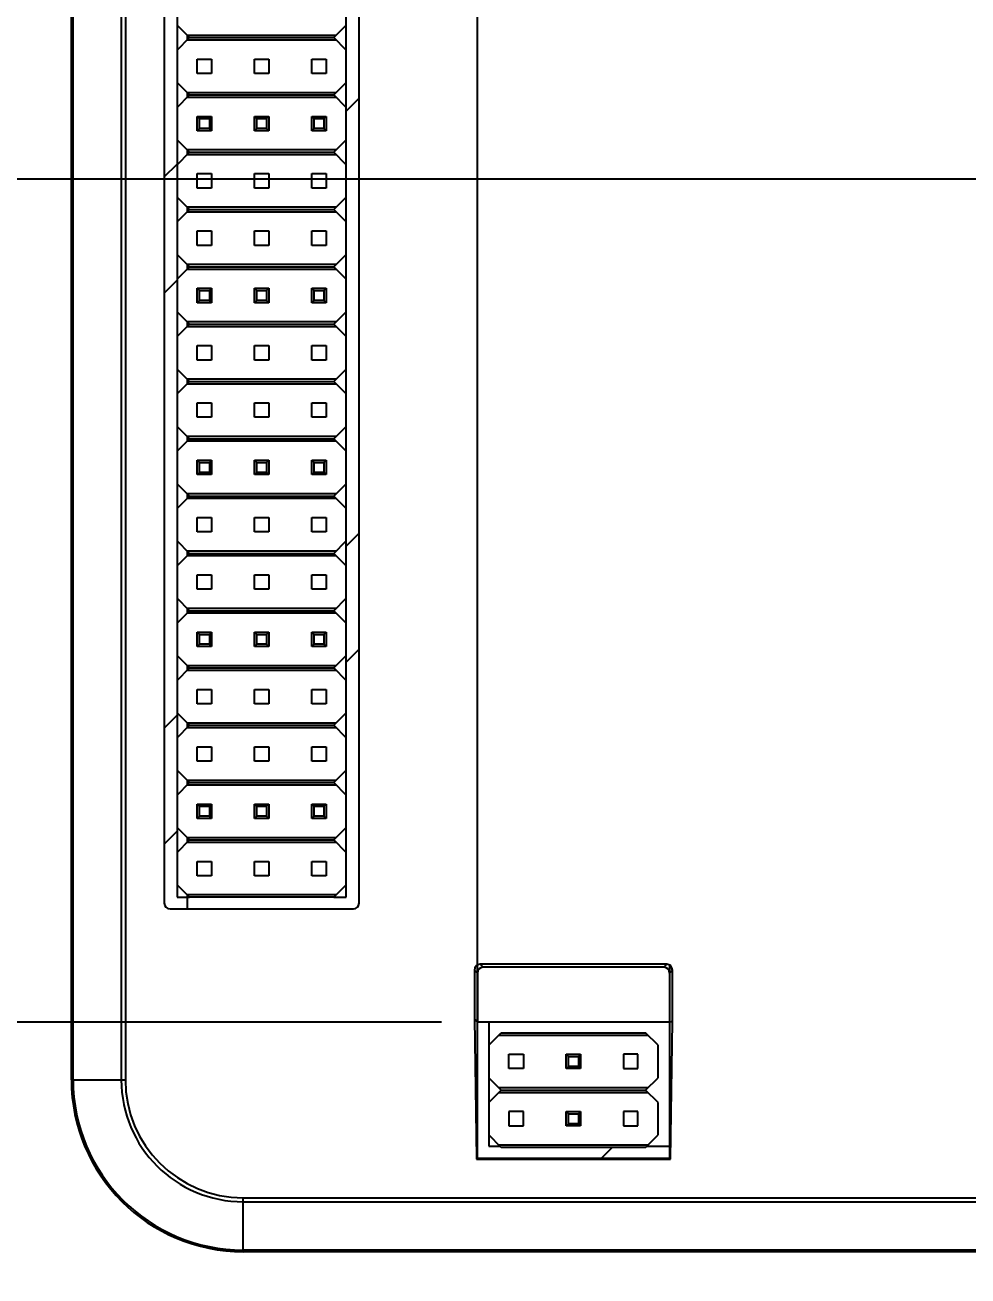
# Model space of a CAD drawing. Header units: inches. Extents: x 0 to 34, y 0 to 22.
# Drawn here: x 6.901 to 8.546, y 11.041 to 13.224 of the extents above; entities that cross this region are included whole.
import ezdxf

# ---------------------------------------------------------------- set-up
doc = ezdxf.new("R2010")
doc.units = ezdxf.units.IN
doc.header["$LTSCALE"] = 1.87
doc.header["$MEASUREMENT"] = 0
doc.layers.get('0').update_dxf_attribs({"linetype": 'CONTINUOUS'})
for name, color, linetype in [('COSMETIC', 7, 'CONTINUOUS'), ('DATUMCURVES', 7, 'CONTINUOUS'), ('DIMENSIONS', 7, 'CONTINUOUS')]:
    doc.layers.add(name, color=color, linetype=linetype)
doc.styles.get("Standard").update_dxf_attribs({"font": 'txt', "width": 0.8})
doc.dimstyles.new('DIMSTYLE_2', dxfattribs={"dimtxt": 0.125, "dimasz": 0.18, "dimexe": 0.18, "dimexo": 0.0625, "dimgap": 0.09, "dimtad": 0, "dimtih": 1, "dimtoh": 1, "dimdec": 3, "dimzin": 4, "dimdsep": 46, "dimtxsty": 'STANDARD', "dimblk": '_FILLED', "dimblk1": '_FILLED', "dimblk2": '_FILLED', "dimcen": 0.09, "dimadec": 0, "dimazin": 0, "dimtp": 0.001, "dimtm": 0.001, "dimtfac": 1, "dimtdec": 3, "dimtofl": 0, "dimtmove": 0, "dimatfit": 3, "dimldrblk": '_FILLED', "dimfxl": 1, "dimtolj": 1, "dimtzin": 4, "dimarcsym": 0})

# ---------------------------------------------------------------- blocks, each defined once
blk = doc.blocks.new('*D14')
at = {"layer": 'DIMENSIONS', "color": 2, "linetype": 'CONTINUOUS'}
blk.add_line((7.6277, 11.4844), (6.2876, 11.4844), dxfattribs=at)
blk = doc.blocks.new('_FILLED')
at = {"color": 0, "linetype": 'BYBLOCK'}
blk.add_solid([(0, 0), (-1, 0.174), (-1, -0.174)], dxfattribs=at)
blk = doc.blocks.new('*D16')
at = {"layer": 'DIMENSIONS', "color": 2, "linetype": 'CONTINUOUS'}
blk.add_line((8.7861, 12.9552), (6.2876, 12.9552), dxfattribs=at)
blk = doc.blocks.new('*D26')
at = {"layer": 'DIMENSIONS', "color": 2, "linetype": 'CONTINUOUS'}
blk.add_line((7.6902, 11.5469), (7.6902, 17.4082), dxfattribs=at)
blk = doc.blocks.new('*D27')
at = {"layer": 'DIMENSIONS', "color": 2, "linetype": 'CONTINUOUS'}
blk.add_line((8.5887, 11.5127), (8.5887, 10.3797), dxfattribs=at)
blk = doc.blocks.new('*D28')
at = {"layer": 'DIMENSIONS', "color": 2, "linetype": 'CONTINUOUS'}
blk.add_line((9.8882, 11.5127), (9.8882, 10.3797), dxfattribs=at)
blk = doc.blocks.new('*D29')
at = {"layer": 'DIMENSIONS', "color": 2, "linetype": 'CONTINUOUS'}
blk.add_line((8.8386, 12.8827), (8.8386, 10.3797), dxfattribs=at)

msp = doc.modelspace()

# ---------------------------------------------------------------- linework, layer by layer
at = {"color": 7, "linetype": 'CONTINUOUS'}
for p, q in [((6.9816, 11.3837), (6.9816, 16.4207)), ((6.9845, 11.3837), (6.9845, 16.4207)), ((7.0686, 16.4207), (7.0686, 11.3837)), ((7.0757, 16.4207), (7.0757, 11.3837)), ((7.1437, 14.712), (7.1437, 11.692)), ((7.4837, 11.692), (7.4837, 14.712)), ((7.166, 13.2806), (7.166, 13.2239)), ((7.4613, 13.2239), (7.4613, 13.2806)), ((7.1877, 13.2023), (7.166, 13.2239)), ((7.4396, 13.2023), (7.4613, 13.2239)), ((7.166, 13.1806), (7.1877, 13.2023)), ((7.4436, 13.2062), (7.1837, 13.2062)), ((7.1837, 13.1984), (7.4436, 13.1984)), ((7.1877, 13.2023), (7.4396, 13.2023)), ((7.4613, 13.1806), (7.4396, 13.2023)), ((7.166, 13.1806), (7.166, 13.1239)), ((7.2011, 13.1397), (7.2011, 13.1649)), ((7.2011, 13.1649), (7.2263, 13.1649)), ((7.2263, 13.1649), (7.2263, 13.1397)), ((7.3011, 13.1397), (7.3011, 13.1649)), ((7.3011, 13.1649), (7.3263, 13.1649)), ((7.3263, 13.1649), (7.3263, 13.1397)), ((7.4011, 13.1397), (7.4011, 13.1649)), ((7.4011, 13.1649), (7.4263, 13.1649)), ((7.4263, 13.1649), (7.4263, 13.1397)), ((7.4613, 13.1239), (7.4613, 13.1806)), ((7.1877, 13.1023), (7.166, 13.1239)), ((7.2263, 13.1397), (7.2011, 13.1397)), ((7.3263, 13.1397), (7.3011, 13.1397)), ((7.4263, 13.1397), (7.4011, 13.1397)), ((7.4396, 13.1023), (7.4613, 13.1239)), ((7.166, 13.0806), (7.1877, 13.1023)), ((7.4436, 13.1062), (7.1837, 13.1062)), ((7.1837, 13.0984), (7.4436, 13.0984)), ((7.1877, 13.1023), (7.4396, 13.1023)), ((7.4613, 13.0806), (7.4396, 13.1023)), ((7.166, 13.0806), (7.166, 13.0239)), ((7.4613, 13.0239), (7.4613, 13.0806)), ((7.2011, 13.0397), (7.2011, 13.0649)), ((7.205, 13.061), (7.2011, 13.0649)), ((7.2011, 13.0649), (7.2263, 13.0649)), ((7.205, 13.0436), (7.205, 13.061)), ((7.205, 13.061), (7.2223, 13.061)), ((7.2223, 13.061), (7.2263, 13.0649)), ((7.2223, 13.061), (7.2223, 13.0436)), ((7.2263, 13.0649), (7.2263, 13.0397)), ((7.3011, 13.0397), (7.3011, 13.0649)), ((7.305, 13.061), (7.3011, 13.0649)), ((7.3011, 13.0649), (7.3263, 13.0649)), ((7.305, 13.0436), (7.305, 13.061)), ((7.305, 13.061), (7.3223, 13.061)), ((7.3223, 13.061), (7.3263, 13.0649)), ((7.3223, 13.061), (7.3223, 13.0436)), ((7.3263, 13.0649), (7.3263, 13.0397)), ((7.4011, 13.0397), (7.4011, 13.0649)), ((7.405, 13.061), (7.4011, 13.0649)), ((7.4011, 13.0649), (7.4263, 13.0649)), ((7.405, 13.0436), (7.405, 13.061)), ((7.405, 13.061), (7.4223, 13.061)), ((7.4223, 13.061), (7.4263, 13.0649)), ((7.4223, 13.061), (7.4223, 13.0436)), ((7.4263, 13.0649), (7.4263, 13.0397)), ((7.205, 13.0436), (7.2011, 13.0397)), ((7.2263, 13.0397), (7.2011, 13.0397)), ((7.2223, 13.0436), (7.205, 13.0436)), ((7.2223, 13.0436), (7.2263, 13.0397)), ((7.305, 13.0436), (7.3011, 13.0397)), ((7.3263, 13.0397), (7.3011, 13.0397)), ((7.3223, 13.0436), (7.305, 13.0436)), ((7.3223, 13.0436), (7.3263, 13.0397)), ((7.405, 13.0436), (7.4011, 13.0397)), ((7.4263, 13.0397), (7.4011, 13.0397)), ((7.4223, 13.0436), (7.405, 13.0436)), ((7.4223, 13.0436), (7.4263, 13.0397)), ((7.1877, 13.0023), (7.166, 13.0239)), ((7.4396, 13.0023), (7.4613, 13.0239)), ((7.166, 12.9806), (7.1877, 13.0023)), ((7.4436, 13.0062), (7.1837, 13.0062)), ((7.1837, 12.9984), (7.4436, 12.9984)), ((7.1877, 13.0023), (7.4396, 13.0023)), ((7.4613, 12.9806), (7.4396, 13.0023)), ((7.166, 12.9806), (7.166, 12.9239)), ((7.4613, 12.9239), (7.4613, 12.9806)), ((7.2011, 12.9397), (7.2011, 12.9649)), ((7.2011, 12.9649), (7.2263, 12.9649)), ((7.2263, 12.9649), (7.2263, 12.9397)), ((7.3011, 12.9397), (7.3011, 12.9649)), ((7.3011, 12.9649), (7.3263, 12.9649)), ((7.3263, 12.9649), (7.3263, 12.9397)), ((7.4011, 12.9397), (7.4011, 12.9649)), ((7.4011, 12.9649), (7.4263, 12.9649)), ((7.4263, 12.9649), (7.4263, 12.9397)), ((7.1877, 12.9023), (7.166, 12.9239)), ((7.2263, 12.9397), (7.2011, 12.9397)), ((7.3263, 12.9397), (7.3011, 12.9397)), ((7.4263, 12.9397), (7.4011, 12.9397)), ((7.4396, 12.9023), (7.4613, 12.9239)), ((7.166, 12.8806), (7.1877, 12.9023)), ((7.4436, 12.9062), (7.1837, 12.9062)), ((7.1877, 12.9023), (7.4396, 12.9023)), ((7.4613, 12.8806), (7.4396, 12.9023)), ((7.166, 12.8806), (7.166, 12.8239)), ((7.1837, 12.8984), (7.4436, 12.8984)), ((7.4613, 12.8239), (7.4613, 12.8806)), ((7.2011, 12.8397), (7.2011, 12.8649)), ((7.2011, 12.8649), (7.2263, 12.8649)), ((7.2263, 12.8649), (7.2263, 12.8397)), ((7.3011, 12.8397), (7.3011, 12.8649)), ((7.3011, 12.8649), (7.3263, 12.8649)), ((7.3263, 12.8649), (7.3263, 12.8397)), ((7.4011, 12.8397), (7.4011, 12.8649)), ((7.4011, 12.8649), (7.4263, 12.8649)), ((7.4263, 12.8649), (7.4263, 12.8397)), ((7.2263, 12.8397), (7.2011, 12.8397)), ((7.3263, 12.8397), (7.3011, 12.8397)), ((7.4263, 12.8397), (7.4011, 12.8397)), ((7.1877, 12.8023), (7.166, 12.8239)), ((7.4396, 12.8023), (7.4613, 12.8239)), ((7.166, 12.7806), (7.1877, 12.8023)), ((7.4436, 12.8062), (7.1837, 12.8062)), ((7.1837, 12.7984), (7.4436, 12.7984)), ((7.1877, 12.8023), (7.4396, 12.8023)), ((7.4613, 12.7806), (7.4396, 12.8023)), ((7.166, 12.7806), (7.166, 12.7239)), ((7.4613, 12.7239), (7.4613, 12.7806)), ((7.2011, 12.7397), (7.2011, 12.7649)), ((7.205, 12.761), (7.2011, 12.7649)), ((7.2011, 12.7649), (7.2263, 12.7649)), ((7.205, 12.7436), (7.205, 12.761)), ((7.205, 12.761), (7.2223, 12.761)), ((7.2223, 12.761), (7.2263, 12.7649)), ((7.2223, 12.761), (7.2223, 12.7436)), ((7.2263, 12.7649), (7.2263, 12.7397)), ((7.3011, 12.7397), (7.3011, 12.7649)), ((7.305, 12.761), (7.3011, 12.7649)), ((7.3011, 12.7649), (7.3263, 12.7649)), ((7.305, 12.7436), (7.305, 12.761)), ((7.305, 12.761), (7.3223, 12.761)), ((7.3223, 12.761), (7.3263, 12.7649)), ((7.3223, 12.761), (7.3223, 12.7436)), ((7.3263, 12.7649), (7.3263, 12.7397)), ((7.4011, 12.7397), (7.4011, 12.7649)), ((7.405, 12.761), (7.4011, 12.7649)), ((7.4011, 12.7649), (7.4263, 12.7649)), ((7.405, 12.7436), (7.405, 12.761)), ((7.405, 12.761), (7.4223, 12.761)), ((7.4223, 12.761), (7.4263, 12.7649)), ((7.4223, 12.761), (7.4223, 12.7436)), ((7.4263, 12.7649), (7.4263, 12.7397)), ((7.205, 12.7436), (7.2011, 12.7397)), ((7.2263, 12.7397), (7.2011, 12.7397)), ((7.2223, 12.7436), (7.205, 12.7436)), ((7.2223, 12.7436), (7.2263, 12.7397)), ((7.305, 12.7436), (7.3011, 12.7397)), ((7.3263, 12.7397), (7.3011, 12.7397)), ((7.3223, 12.7436), (7.305, 12.7436)), ((7.3223, 12.7436), (7.3263, 12.7397)), ((7.405, 12.7436), (7.4011, 12.7397)), ((7.4263, 12.7397), (7.4011, 12.7397)), ((7.4223, 12.7436), (7.405, 12.7436)), ((7.4223, 12.7436), (7.4263, 12.7397)), ((7.1877, 12.7023), (7.166, 12.7239)), ((7.4436, 12.7062), (7.1837, 12.7062)), ((7.4396, 12.7023), (7.4613, 12.7239)), ((7.166, 12.6806), (7.1877, 12.7023)), ((7.1837, 12.6984), (7.4436, 12.6984)), ((7.1877, 12.7023), (7.4396, 12.7023)), ((7.4613, 12.6806), (7.4396, 12.7023)), ((7.166, 12.6806), (7.166, 12.6239)), ((7.2011, 12.6397), (7.2011, 12.6649)), ((7.2011, 12.6649), (7.2263, 12.6649)), ((7.2263, 12.6649), (7.2263, 12.6397)), ((7.3011, 12.6397), (7.3011, 12.6649)), ((7.3011, 12.6649), (7.3263, 12.6649)), ((7.3263, 12.6649), (7.3263, 12.6397)), ((7.4011, 12.6397), (7.4011, 12.6649)), ((7.4011, 12.6649), (7.4263, 12.6649)), ((7.4263, 12.6649), (7.4263, 12.6397)), ((7.4613, 12.6239), (7.4613, 12.6806)), ((7.2263, 12.6397), (7.2011, 12.6397)), ((7.3263, 12.6397), (7.3011, 12.6397)), ((7.4263, 12.6397), (7.4011, 12.6397)), ((7.1877, 12.6023), (7.166, 12.6239)), ((7.4396, 12.6023), (7.4613, 12.6239)), ((7.166, 12.5806), (7.1877, 12.6023)), ((7.4436, 12.6062), (7.1837, 12.6062)), ((7.1837, 12.5984), (7.4436, 12.5984)), ((7.1877, 12.6023), (7.4396, 12.6023)), ((7.4613, 12.5806), (7.4396, 12.6023)), ((7.166, 12.5806), (7.166, 12.5239)), ((7.4613, 12.5239), (7.4613, 12.5806)), ((7.2011, 12.5397), (7.2011, 12.5649)), ((7.2011, 12.5649), (7.2263, 12.5649)), ((7.2263, 12.5649), (7.2263, 12.5397)), ((7.3011, 12.5397), (7.3011, 12.5649)), ((7.3011, 12.5649), (7.3263, 12.5649)), ((7.3263, 12.5649), (7.3263, 12.5397)), ((7.4011, 12.5397), (7.4011, 12.5649)), ((7.4011, 12.5649), (7.4263, 12.5649)), ((7.4263, 12.5649), (7.4263, 12.5397)), ((7.2263, 12.5397), (7.2011, 12.5397)), ((7.3263, 12.5397), (7.3011, 12.5397)), ((7.4263, 12.5397), (7.4011, 12.5397)), ((7.1877, 12.5023), (7.166, 12.5239)), ((7.4396, 12.5023), (7.4613, 12.5239)), ((7.166, 12.4806), (7.1877, 12.5023)), ((7.4436, 12.5062), (7.1837, 12.5062)), ((7.1837, 12.4984), (7.4436, 12.4984)), ((7.1877, 12.5023), (7.4396, 12.5023)), ((7.4613, 12.4806), (7.4396, 12.5023)), ((7.166, 12.4806), (7.166, 12.4239)), ((7.2011, 12.4397), (7.2011, 12.4649)), ((7.205, 12.461), (7.2011, 12.4649)), ((7.2011, 12.4649), (7.2263, 12.4649)), ((7.2223, 12.461), (7.2263, 12.4649)), ((7.2263, 12.4649), (7.2263, 12.4397)), ((7.305, 12.461), (7.3011, 12.4649)), ((7.3011, 12.4397), (7.3011, 12.4649)), ((7.3011, 12.4649), (7.3263, 12.4649)), ((7.3223, 12.461), (7.3263, 12.4649)), ((7.3263, 12.4649), (7.3263, 12.4397)), ((7.405, 12.461), (7.4011, 12.4649)), ((7.4011, 12.4397), (7.4011, 12.4649)), ((7.4011, 12.4649), (7.4263, 12.4649)), ((7.4223, 12.461), (7.4263, 12.4649)), ((7.4263, 12.4649), (7.4263, 12.4397)), ((7.4613, 12.4239), (7.4613, 12.4806)), ((7.205, 12.4436), (7.2011, 12.4397)), ((7.205, 12.4436), (7.205, 12.461)), ((7.205, 12.461), (7.2223, 12.461)), ((7.2223, 12.4436), (7.205, 12.4436)), ((7.2223, 12.461), (7.2223, 12.4436)), ((7.2223, 12.4436), (7.2263, 12.4397)), ((7.305, 12.4436), (7.3011, 12.4397)), ((7.305, 12.4436), (7.305, 12.461)), ((7.305, 12.461), (7.3223, 12.461)), ((7.3223, 12.4436), (7.305, 12.4436)), ((7.3223, 12.461), (7.3223, 12.4436)), ((7.3223, 12.4436), (7.3263, 12.4397)), ((7.405, 12.4436), (7.4011, 12.4397)), ((7.405, 12.4436), (7.405, 12.461)), ((7.405, 12.461), (7.4223, 12.461)), ((7.4223, 12.4436), (7.405, 12.4436)), ((7.4223, 12.461), (7.4223, 12.4436)), ((7.4223, 12.4436), (7.4263, 12.4397)), ((7.1877, 12.4023), (7.166, 12.4239)), ((7.2263, 12.4397), (7.2011, 12.4397)), ((7.3263, 12.4397), (7.3011, 12.4397)), ((7.4263, 12.4397), (7.4011, 12.4397)), ((7.4396, 12.4023), (7.4613, 12.4239)), ((7.166, 12.3806), (7.1877, 12.4023)), ((7.4436, 12.4062), (7.1837, 12.4062)), ((7.1877, 12.4023), (7.4396, 12.4023)), ((7.4613, 12.3806), (7.4396, 12.4023)), ((7.166, 12.3806), (7.166, 12.3239)), ((7.1837, 12.3984), (7.4436, 12.3984)), ((7.4613, 12.3239), (7.4613, 12.3806)), ((7.2011, 12.3397), (7.2011, 12.3649)), ((7.2011, 12.3649), (7.2263, 12.3649)), ((7.2263, 12.3649), (7.2263, 12.3397)), ((7.3011, 12.3397), (7.3011, 12.3649)), ((7.3011, 12.3649), (7.3263, 12.3649)), ((7.3263, 12.3649), (7.3263, 12.3397)), ((7.4011, 12.3397), (7.4011, 12.3649)), ((7.4011, 12.3649), (7.4263, 12.3649)), ((7.4263, 12.3649), (7.4263, 12.3397)), ((7.2263, 12.3397), (7.2011, 12.3397)), ((7.3263, 12.3397), (7.3011, 12.3397)), ((7.4263, 12.3397), (7.4011, 12.3397)), ((7.1877, 12.3023), (7.166, 12.3239)), ((7.4396, 12.3023), (7.4613, 12.3239)), ((7.166, 12.2806), (7.1877, 12.3023)), ((7.4436, 12.3062), (7.1837, 12.3062)), ((7.1837, 12.2984), (7.4436, 12.2984)), ((7.1877, 12.3023), (7.4396, 12.3023)), ((7.4613, 12.2806), (7.4396, 12.3023)), ((7.166, 12.2806), (7.166, 12.2239)), ((7.4613, 12.2239), (7.4613, 12.2806)), ((7.2011, 12.2397), (7.2011, 12.2649)), ((7.2011, 12.2649), (7.2263, 12.2649)), ((7.2263, 12.2649), (7.2263, 12.2397)), ((7.3011, 12.2397), (7.3011, 12.2649)), ((7.3011, 12.2649), (7.3263, 12.2649)), ((7.3263, 12.2649), (7.3263, 12.2397)), ((7.4011, 12.2397), (7.4011, 12.2649)), ((7.4011, 12.2649), (7.4263, 12.2649)), ((7.4263, 12.2649), (7.4263, 12.2397)), ((7.2263, 12.2397), (7.2011, 12.2397)), ((7.3263, 12.2397), (7.3011, 12.2397)), ((7.4263, 12.2397), (7.4011, 12.2397)), ((7.1877, 12.2023), (7.166, 12.2239)), ((7.4436, 12.2062), (7.1837, 12.2062)), ((7.4396, 12.2023), (7.4613, 12.2239)), ((7.166, 12.1806), (7.1877, 12.2023)), ((7.1837, 12.1984), (7.4436, 12.1984)), ((7.1877, 12.2023), (7.4396, 12.2023)), ((7.4613, 12.1806), (7.4396, 12.2023)), ((7.166, 12.1806), (7.166, 12.1239)), ((7.205, 12.161), (7.2011, 12.1649)), ((7.2011, 12.1397), (7.2011, 12.1649)), ((7.2011, 12.1649), (7.2263, 12.1649)), ((7.205, 12.1436), (7.205, 12.161)), ((7.205, 12.161), (7.2223, 12.161)), ((7.2223, 12.161), (7.2263, 12.1649)), ((7.2223, 12.161), (7.2223, 12.1436)), ((7.2263, 12.1649), (7.2263, 12.1397)), ((7.305, 12.161), (7.3011, 12.1649)), ((7.3011, 12.1397), (7.3011, 12.1649)), ((7.3011, 12.1649), (7.3263, 12.1649)), ((7.305, 12.1436), (7.305, 12.161)), ((7.305, 12.161), (7.3223, 12.161)), ((7.3223, 12.161), (7.3263, 12.1649)), ((7.3223, 12.161), (7.3223, 12.1436)), ((7.3263, 12.1649), (7.3263, 12.1397)), ((7.405, 12.161), (7.4011, 12.1649)), ((7.4011, 12.1397), (7.4011, 12.1649)), ((7.4011, 12.1649), (7.4263, 12.1649)), ((7.405, 12.1436), (7.405, 12.161)), ((7.405, 12.161), (7.4223, 12.161)), ((7.4223, 12.161), (7.4263, 12.1649)), ((7.4223, 12.161), (7.4223, 12.1436)), ((7.4263, 12.1649), (7.4263, 12.1397)), ((7.4613, 12.1239), (7.4613, 12.1806)), ((7.205, 12.1436), (7.2011, 12.1397)), ((7.2263, 12.1397), (7.2011, 12.1397)), ((7.2223, 12.1436), (7.205, 12.1436)), ((7.2223, 12.1436), (7.2263, 12.1397)), ((7.305, 12.1436), (7.3011, 12.1397)), ((7.3263, 12.1397), (7.3011, 12.1397)), ((7.3223, 12.1436), (7.305, 12.1436)), ((7.3223, 12.1436), (7.3263, 12.1397)), ((7.405, 12.1436), (7.4011, 12.1397)), ((7.4263, 12.1397), (7.4011, 12.1397)), ((7.4223, 12.1436), (7.405, 12.1436)), ((7.4223, 12.1436), (7.4263, 12.1397)), ((7.1877, 12.1023), (7.166, 12.1239)), ((7.4396, 12.1023), (7.4613, 12.1239)), ((7.166, 12.0806), (7.1877, 12.1023)), ((7.4436, 12.1062), (7.1837, 12.1062)), ((7.1837, 12.0984), (7.4436, 12.0984)), ((7.1877, 12.1023), (7.4396, 12.1023)), ((7.4613, 12.0806), (7.4396, 12.1023)), ((7.166, 12.0806), (7.166, 12.0239)), ((7.4613, 12.0239), (7.4613, 12.0806)), ((7.2011, 12.0397), (7.2011, 12.0649)), ((7.2011, 12.0649), (7.2263, 12.0649)), ((7.2263, 12.0649), (7.2263, 12.0397)), ((7.3011, 12.0397), (7.3011, 12.0649)), ((7.3011, 12.0649), (7.3263, 12.0649)), ((7.3263, 12.0649), (7.3263, 12.0397)), ((7.4011, 12.0397), (7.4011, 12.0649)), ((7.4011, 12.0649), (7.4263, 12.0649)), ((7.4263, 12.0649), (7.4263, 12.0397)), ((7.2263, 12.0397), (7.2011, 12.0397)), ((7.3263, 12.0397), (7.3011, 12.0397)), ((7.4263, 12.0397), (7.4011, 12.0397)), ((7.1877, 12.0023), (7.166, 12.0239)), ((7.4436, 12.0062), (7.1837, 12.0062)), ((7.4396, 12.0023), (7.4613, 12.0239)), ((7.166, 11.9806), (7.1877, 12.0023)), ((7.1837, 11.9984), (7.4436, 11.9984)), ((7.1877, 12.0023), (7.4396, 12.0023)), ((7.4613, 11.9806), (7.4396, 12.0023)), ((7.166, 11.9806), (7.166, 11.9239)), ((7.2011, 11.9397), (7.2011, 11.9649)), ((7.2011, 11.9649), (7.2263, 11.9649)), ((7.2263, 11.9649), (7.2263, 11.9397)), ((7.3011, 11.9397), (7.3011, 11.9649)), ((7.3011, 11.9649), (7.3263, 11.9649)), ((7.3263, 11.9649), (7.3263, 11.9397)), ((7.4011, 11.9397), (7.4011, 11.9649)), ((7.4011, 11.9649), (7.4263, 11.9649)), ((7.4263, 11.9649), (7.4263, 11.9397)), ((7.4613, 11.9239), (7.4613, 11.9806)), ((7.1877, 11.9023), (7.166, 11.9239)), ((7.2263, 11.9397), (7.2011, 11.9397)), ((7.3263, 11.9397), (7.3011, 11.9397)), ((7.4263, 11.9397), (7.4011, 11.9397)), ((7.4396, 11.9023), (7.4613, 11.9239)), ((7.166, 11.8806), (7.1877, 11.9023)), ((7.4436, 11.9062), (7.1837, 11.9062)), ((7.1837, 11.8984), (7.4436, 11.8984)), ((7.1877, 11.9023), (7.4396, 11.9023)), ((7.4613, 11.8806), (7.4396, 11.9023)), ((7.166, 11.8806), (7.166, 11.8239)), ((7.4613, 11.8239), (7.4613, 11.8806)), ((7.205, 11.861), (7.2011, 11.8649)), ((7.2011, 11.8397), (7.2011, 11.8649)), ((7.2011, 11.8649), (7.2263, 11.8649)), ((7.205, 11.8436), (7.205, 11.861)), ((7.205, 11.861), (7.2223, 11.861)), ((7.2223, 11.861), (7.2263, 11.8649)), ((7.2223, 11.861), (7.2223, 11.8436)), ((7.2263, 11.8649), (7.2263, 11.8397)), ((7.305, 11.861), (7.3011, 11.8649)), ((7.3011, 11.8397), (7.3011, 11.8649)), ((7.3011, 11.8649), (7.3263, 11.8649)), ((7.305, 11.8436), (7.305, 11.861)), ((7.305, 11.861), (7.3223, 11.861)), ((7.3223, 11.861), (7.3263, 11.8649)), ((7.3223, 11.861), (7.3223, 11.8436)), ((7.3263, 11.8649), (7.3263, 11.8397)), ((7.405, 11.861), (7.4011, 11.8649)), ((7.4011, 11.8397), (7.4011, 11.8649)), ((7.4011, 11.8649), (7.4263, 11.8649)), ((7.405, 11.8436), (7.405, 11.861)), ((7.405, 11.861), (7.4223, 11.861)), ((7.4223, 11.861), (7.4263, 11.8649)), ((7.4223, 11.861), (7.4223, 11.8436)), ((7.4263, 11.8649), (7.4263, 11.8397)), ((7.205, 11.8436), (7.2011, 11.8397)), ((7.2263, 11.8397), (7.2011, 11.8397)), ((7.2223, 11.8436), (7.205, 11.8436)), ((7.2223, 11.8436), (7.2263, 11.8397)), ((7.305, 11.8436), (7.3011, 11.8397)), ((7.3263, 11.8397), (7.3011, 11.8397)), ((7.3223, 11.8436), (7.305, 11.8436)), ((7.3223, 11.8436), (7.3263, 11.8397)), ((7.405, 11.8436), (7.4011, 11.8397)), ((7.4263, 11.8397), (7.4011, 11.8397)), ((7.4223, 11.8436), (7.405, 11.8436)), ((7.4223, 11.8436), (7.4263, 11.8397)), ((7.1877, 11.8023), (7.166, 11.8239)), ((7.4396, 11.8023), (7.4613, 11.8239)), ((7.166, 11.7806), (7.1877, 11.8023)), ((7.4436, 11.8062), (7.1837, 11.8062)), ((7.1837, 11.7984), (7.4436, 11.7984)), ((7.1877, 11.8023), (7.4396, 11.8023)), ((7.4613, 11.7806), (7.4396, 11.8023)), ((7.166, 11.7806), (7.166, 11.7239)), ((7.4613, 11.7239), (7.4613, 11.7806)), ((7.2011, 11.7397), (7.2011, 11.7649)), ((7.2011, 11.7649), (7.2263, 11.7649)), ((7.2263, 11.7649), (7.2263, 11.7397)), ((7.3011, 11.7397), (7.3011, 11.7649)), ((7.3011, 11.7649), (7.3263, 11.7649)), ((7.3263, 11.7649), (7.3263, 11.7397)), ((7.4011, 11.7397), (7.4011, 11.7649)), ((7.4011, 11.7649), (7.4263, 11.7649)), ((7.4263, 11.7649), (7.4263, 11.7397)), ((7.1877, 11.7023), (7.166, 11.7239)), ((7.2263, 11.7397), (7.2011, 11.7397)), ((7.3263, 11.7397), (7.3011, 11.7397)), ((7.4263, 11.7397), (7.4011, 11.7397)), ((7.4396, 11.7023), (7.4613, 11.7239)), ((7.4436, 11.7062), (7.1837, 11.7062)), ((7.4396, 11.7023), (7.1877, 11.7023)), ((7.1537, 11.682), (7.4737, 11.682)), ((7.6851, 11.5752), (7.6902, 11.57)), ((7.6851, 11.5752), (7.6851, 11.4903)), ((7.6902, 11.57), (7.6902, 11.4844)), ((7.695, 11.5852), (7.7002, 11.58)), ((8.0206, 11.5852), (7.695, 11.5852)), ((8.0155, 11.58), (7.7002, 11.58)), ((8.0155, 11.58), (8.0206, 11.5852)), ((8.0255, 11.57), (8.0306, 11.5752)), ((8.0255, 11.57), (8.0255, 11.4844)), ((8.0306, 11.4852), (8.0306, 11.5752)), ((7.6851, 11.4903), (7.6902, 11.4844)), ((7.6851, 11.4903), (7.6886, 11.2467)), ((8.0255, 11.4844), (7.6902, 11.4844)), ((7.6902, 11.2467), (7.6902, 11.4844)), ((8.0306, 11.4852), (8.0255, 11.4844)), ((8.0255, 11.4844), (8.0255, 11.2467)), ((8.027, 11.2452), (8.0306, 11.4852)), ((7.7102, 11.4441), (7.7319, 11.4658)), ((7.7279, 11.4618), (7.9878, 11.4618)), ((7.7319, 11.4658), (7.9838, 11.4658)), ((8.0055, 11.4441), (7.9838, 11.4658)), ((7.7102, 11.4441), (7.7102, 11.3874)), ((8.0055, 11.3874), (8.0055, 11.4441)), ((7.7452, 11.4284), (7.7704, 11.4284)), ((7.7452, 11.4032), (7.7452, 11.4284)), ((7.7704, 11.4284), (7.7704, 11.4032)), ((7.8492, 11.4244), (7.8452, 11.4284)), ((7.8452, 11.4284), (7.8704, 11.4284)), ((7.8452, 11.4032), (7.8452, 11.4284)), ((7.8492, 11.4244), (7.8665, 11.4244)), ((7.8492, 11.4071), (7.8492, 11.4244)), ((7.8665, 11.4244), (7.8704, 11.4284)), ((7.8665, 11.4244), (7.8665, 11.4071)), ((7.8704, 11.4284), (7.8704, 11.4032)), ((7.9704, 11.4284), (7.9452, 11.4284)), ((7.9452, 11.4284), (7.9452, 11.4032)), ((7.9704, 11.4032), (7.9704, 11.4284)), ((7.7704, 11.4032), (7.7452, 11.4032)), ((7.8492, 11.4071), (7.8452, 11.4032)), ((7.8704, 11.4032), (7.8452, 11.4032)), ((7.8665, 11.4071), (7.8492, 11.4071)), ((7.8665, 11.4071), (7.8704, 11.4032)), ((7.9452, 11.4032), (7.9704, 11.4032)), ((6.9816, 11.3837), (7.0757, 11.3837)), ((7.7319, 11.3658), (7.7102, 11.3874)), ((7.9838, 11.3658), (8.0055, 11.3874)), ((7.7102, 11.3441), (7.7319, 11.3658)), ((7.9878, 11.3697), (7.7279, 11.3697)), ((7.7279, 11.3618), (7.9878, 11.3618)), ((7.7319, 11.3658), (7.9838, 11.3658)), ((8.0055, 11.3441), (7.9838, 11.3658)), ((7.7102, 11.3441), (7.7102, 11.2874)), ((8.0055, 11.2874), (8.0055, 11.3441)), ((7.7704, 11.3284), (7.7452, 11.3284)), ((7.7452, 11.3284), (7.7452, 11.3032)), ((7.7704, 11.3032), (7.7704, 11.3284)), ((7.8492, 11.3244), (7.8452, 11.3284)), ((7.8452, 11.3284), (7.8704, 11.3284)), ((7.8452, 11.3032), (7.8452, 11.3284)), ((7.8492, 11.3244), (7.8665, 11.3244)), ((7.8492, 11.3071), (7.8492, 11.3244)), ((7.8665, 11.3244), (7.8704, 11.3284)), ((7.8665, 11.3244), (7.8665, 11.3071)), ((7.8704, 11.3284), (7.8704, 11.3032)), ((7.9704, 11.3284), (7.9452, 11.3284)), ((7.9452, 11.3284), (7.9452, 11.3032)), ((7.9704, 11.3032), (7.9704, 11.3284)), ((7.7319, 11.2658), (7.7102, 11.2874)), ((7.7452, 11.3032), (7.7704, 11.3032)), ((7.8492, 11.3071), (7.8452, 11.3032)), ((7.8704, 11.3032), (7.8452, 11.3032)), ((7.8665, 11.3071), (7.8492, 11.3071)), ((7.8665, 11.3071), (7.8704, 11.3032)), ((7.9452, 11.3032), (7.9704, 11.3032)), ((7.9838, 11.2658), (8.0055, 11.2874)), ((7.9878, 11.2697), (7.7279, 11.2697)), ((7.9838, 11.2658), (7.7319, 11.2658)), ((7.6886, 11.2467), (7.6894, 11.246)), ((7.6886, 11.2467), (7.6886, 11.2452)), ((7.6886, 11.2452), (7.6902, 11.2467)), ((7.6886, 11.2452), (8.027, 11.2452)), ((7.6902, 11.2467), (8.0255, 11.2467)), ((8.027, 11.2452), (8.0255, 11.2467)), ((7.2816, 11.1778), (12.4356, 11.1778)), ((7.2816, 11.0837), (7.2816, 11.1778)), ((7.2816, 11.1707), (12.4356, 11.1707)), ((12.4356, 11.0866), (7.2816, 11.0866)), ((12.4356, 11.0837), (7.2816, 11.0837))]:
    msp.add_line(p, q, dxfattribs=at)
for radius in [0.3, 0.2971, 0.2129, 0.2059]:
    msp.add_arc((7.2816, 11.3837), radius, 180, 270, dxfattribs=at)
for centre, major_axis, start_param, end_param in [((7.1537, 11.692), (0.00707, 0.00707), -3.926839, -2.356347), ((7.4737, 11.692), (-0.00707, 0.00707), -3.926839, -2.356347), ((7.6951, 11.5752), (0.00707, -0.00707), 2.356271, 3.926762), ((7.7002, 11.57), (0.00707, -0.00707), 2.356271, 3.926762), ((8.0155, 11.57), (0.00707, 0.00707), -0.785246, 0.785246), ((8.0206, 11.5752), (0.00707, 0.00707), -0.785246, 0.785246)]:
    msp.add_ellipse(centre, major_axis=major_axis, ratio=0.999695, start_param=start_param, end_param=end_param, dxfattribs=at)
at = {"layer": 'COSMETIC', "color": 4, "linetype": 'CONTINUOUS'}
for p, q in [((7.166, 13.2239), (7.166, 13.1806)), ((7.4613, 13.1806), (7.4613, 13.2239)), ((7.1836, 13.2062), (7.1836, 13.1984)), ((7.166, 13.1239), (7.166, 13.0806)), ((7.4613, 13.0806), (7.4613, 13.1239)), ((7.1836, 13.1062), (7.1836, 13.0984)), ((7.166, 13.0239), (7.166, 12.9806)), ((7.4613, 12.9806), (7.4613, 13.0239)), ((7.1836, 13.0062), (7.1836, 12.9984)), ((7.166, 12.9239), (7.166, 12.8806)), ((7.4613, 12.8806), (7.4613, 12.9239)), ((7.1836, 12.9062), (7.1836, 12.8984)), ((7.166, 12.8239), (7.166, 12.7806)), ((7.4613, 12.7806), (7.4613, 12.8239)), ((7.1836, 12.8062), (7.1836, 12.7984)), ((7.166, 12.7239), (7.166, 12.6806)), ((7.1836, 12.7062), (7.1836, 12.6984)), ((7.4613, 12.6806), (7.4613, 12.7239)), ((7.166, 12.6239), (7.166, 12.5806)), ((7.4613, 12.5806), (7.4613, 12.6239)), ((7.1836, 12.6062), (7.1836, 12.5984)), ((7.166, 12.5239), (7.166, 12.4806)), ((7.4613, 12.4806), (7.4613, 12.5239)), ((7.1836, 12.5062), (7.1836, 12.4984)), ((7.166, 12.4239), (7.166, 12.3806)), ((7.4613, 12.3806), (7.4613, 12.4239)), ((7.1836, 12.4062), (7.1836, 12.3984)), ((7.166, 12.3239), (7.166, 12.2806)), ((7.4613, 12.2806), (7.4613, 12.3239)), ((7.1836, 12.3062), (7.1836, 12.2984)), ((7.166, 12.2239), (7.166, 12.1806)), ((7.1836, 12.2062), (7.1836, 12.1984)), ((7.4613, 12.1806), (7.4613, 12.2239)), ((7.166, 12.1239), (7.166, 12.0806)), ((7.4613, 12.0806), (7.4613, 12.1239)), ((7.1836, 12.1062), (7.1836, 12.0984)), ((7.166, 12.0239), (7.166, 11.9806)), ((7.1836, 12.0062), (7.1836, 11.9984)), ((7.4613, 11.9806), (7.4613, 12.0239)), ((7.166, 11.9239), (7.166, 11.8806)), ((7.4613, 11.8806), (7.4613, 11.9239)), ((7.1836, 11.9062), (7.1836, 11.8984)), ((7.166, 11.8239), (7.166, 11.7806)), ((7.4613, 11.7806), (7.4613, 11.8239)), ((7.1836, 11.8062), (7.1836, 11.7984)), ((7.166, 11.7239), (7.166, 11.7023)), ((7.4613, 11.7023), (7.4613, 11.7239)), ((7.166, 11.7023), (7.1877, 11.7023)), ((7.1836, 11.7062), (7.1836, 11.682)), ((7.4396, 11.7023), (7.4613, 11.7023)), ((7.7102, 11.4844), (7.7102, 11.4441)), ((7.7102, 11.3874), (7.7102, 11.3441)), ((7.7102, 11.2874), (7.7102, 11.2681)), ((7.7102, 11.2681), (7.7295, 11.2681)), ((7.9862, 11.2681), (8.0255, 11.2681))]:
    msp.add_line(p, q, dxfattribs=at)
at = {"layer": 'COSMETIC', "color": 2, "linetype": 'CONTINUOUS'}
for p, q in [((7.4613, 13.0742), (7.4837, 13.0966)), ((7.1437, 12.9591), (7.166, 12.9814)), ((7.1437, 12.7566), (7.166, 12.779)), ((7.4613, 12.315), (7.4837, 12.3374)), ((7.4613, 12.1126), (7.4837, 12.1349)), ((7.1437, 11.9974), (7.166, 12.0198)), ((7.1437, 11.7949), (7.166, 11.8173)), ((7.9065, 11.2467), (7.9256, 11.2658))]:
    msp.add_line(p, q, dxfattribs=at)
at = {"layer": 'DATUMCURVES', "color": 4, "linetype": 'CONTINUOUS'}
for p, q in [((7.6902, 11.2467), (7.6902, 11.5852)), ((8.0255, 11.5852), (8.0255, 11.2467))]:
    msp.add_line(p, q, dxfattribs=at)

# ---------------------------------------------------------------- dimensions: what is measured, and where the dimension line sits
at = {"layer": 'DIMENSIONS', "color": 2, "linetype": 'CONTINUOUS'}
for feature_location, offset, dtype, origin, picture, middle in [((7.6902, 11.5469), (0, 5.8613), 1, (6.9816, 11.4844), '*D26', (7.7527, 17.4707)), ((8.7860579437, 12.9551674382), (-2.4984922433, 0), 0, (8.8485579437, 16.7206674382), '*D16', (4.9000657004, 12.8926674382)), ((7.6277, 11.4844), (-1.3401, 0), 0, (7.6902, 16.7207), '*D14', (5.1001, 11.4219)), ((8.8386, 12.8827), (0, -2.503), 1, (6.9816, 12.9452), '*D29', (8.9011, 8.9922)), ((8.5887, 11.5127), (0, -1.133), 1, (6.9816, 11.5752), '*D27', (8.6512, 8.9922)), ((9.8882, 11.5127), (0, -1.133), 1, (6.9816, 11.5752), '*D28', (9.9507, 8.9922))]:
    dim = msp.add_ordinate_dim(feature_location=feature_location, offset=offset, dtype=dtype, origin=origin, dimstyle='DIMSTYLE_2', dxfattribs=at)
    dim.commit()
    dim.dimension.update_dxf_attribs({"geometry": picture, "text_midpoint": middle})

doc.saveas('drawing.dxf')
